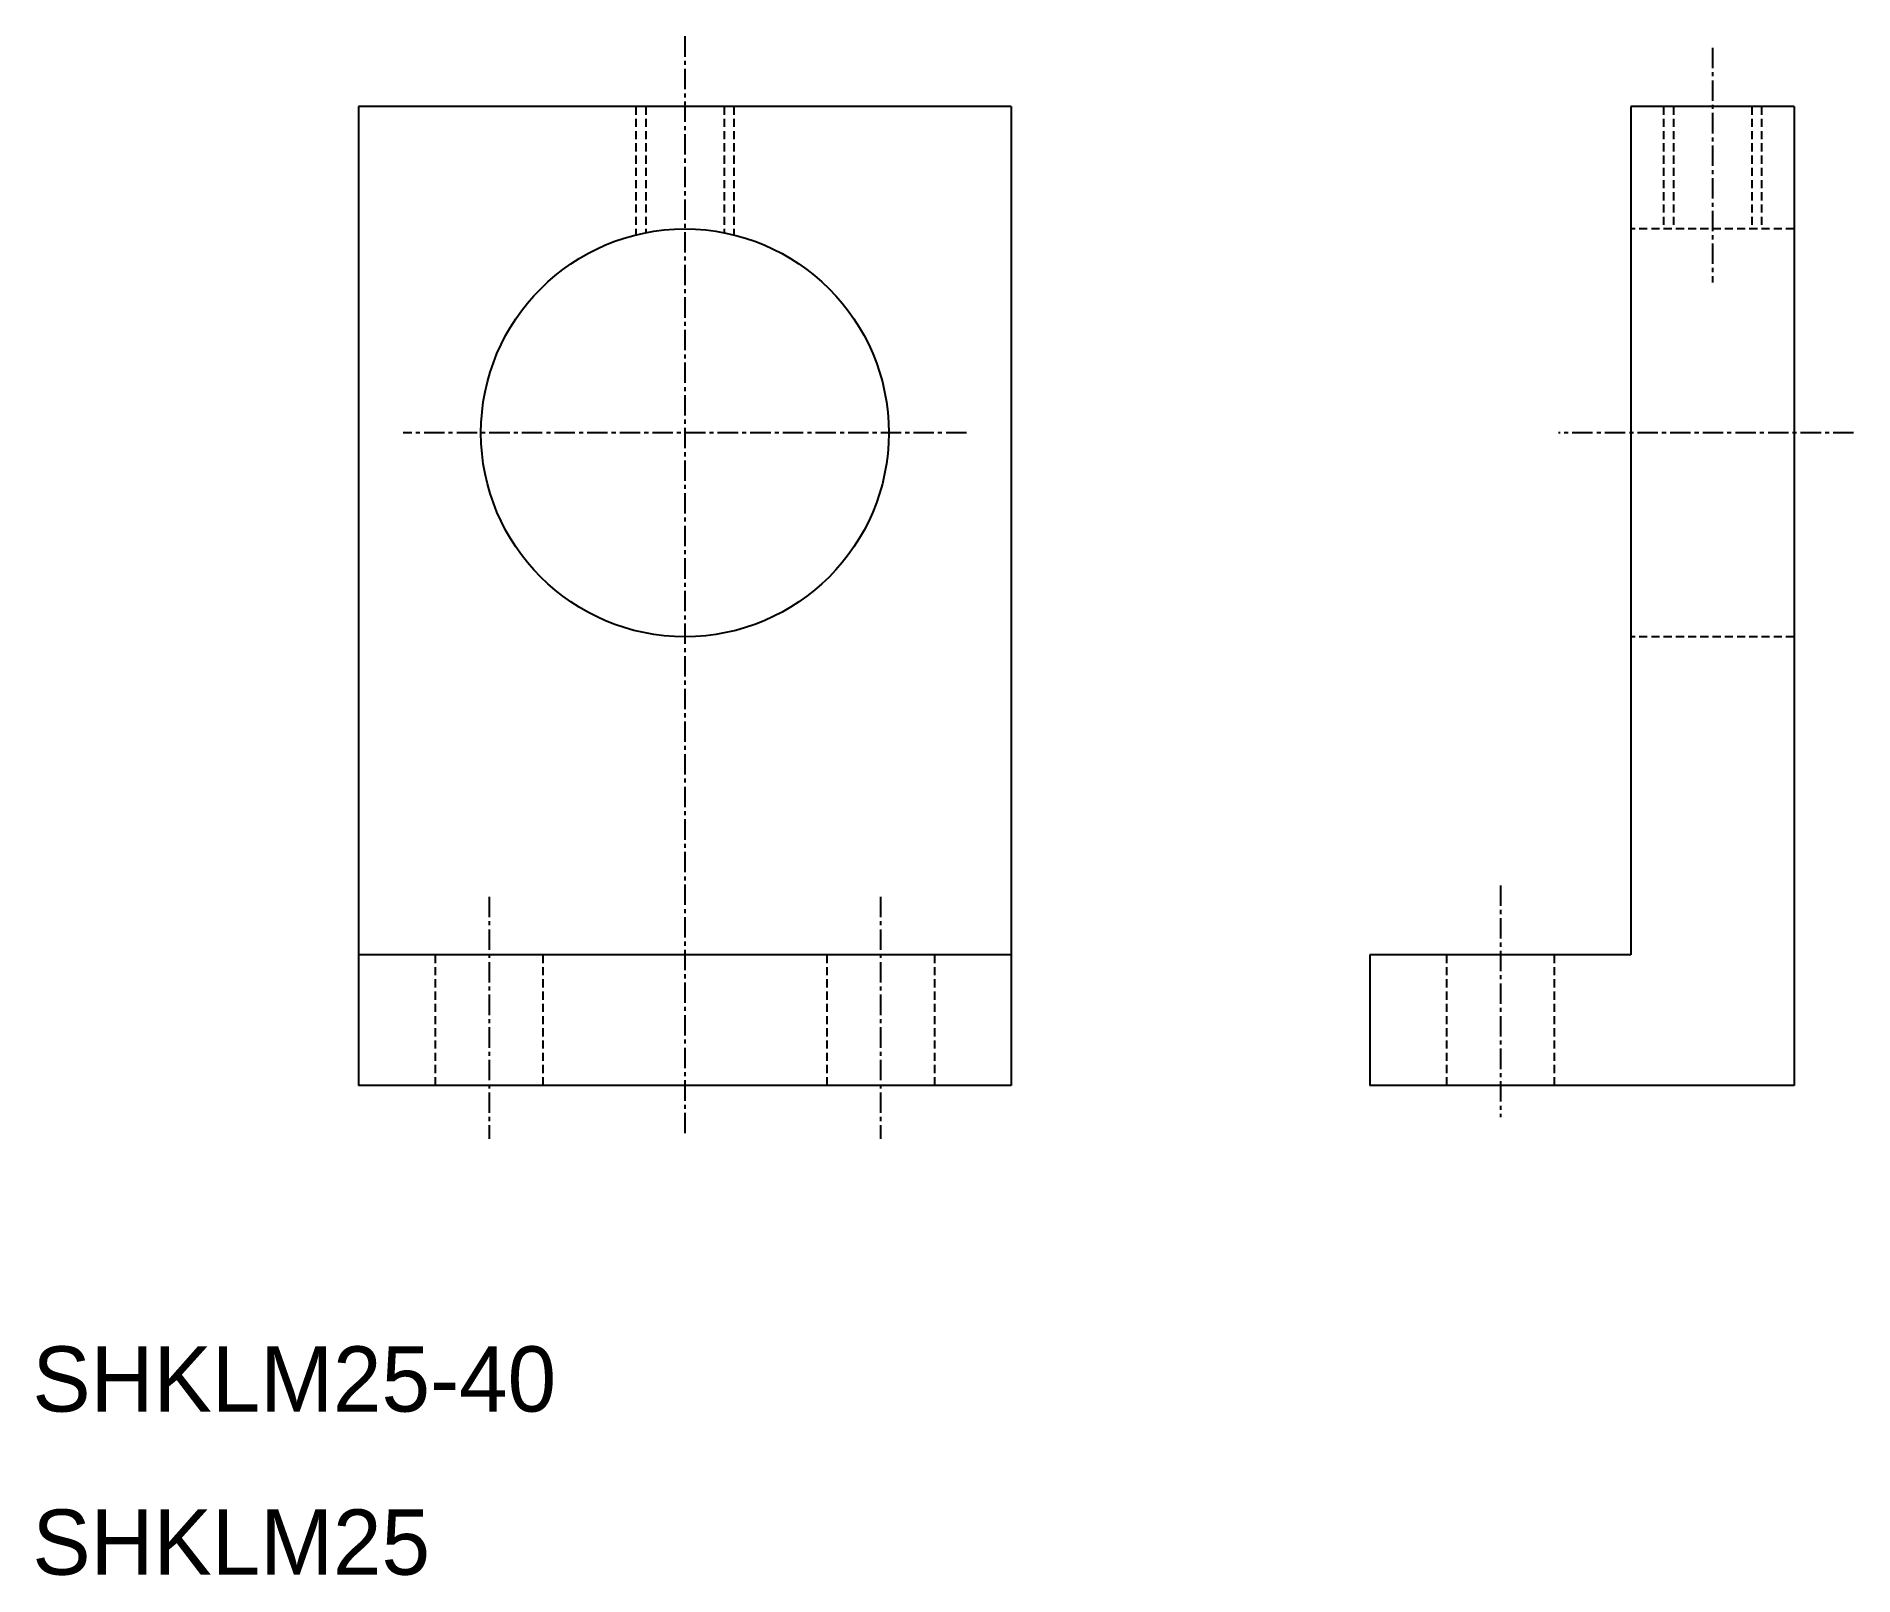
# Model space of a CAD drawing. Extents: x 10 to 122, y 10 to 104.
import ezdxf

# ---------------------------------------------------------------- set-up
doc = ezdxf.new("R2010")
doc.units = 0
doc.linetypes.add('CENTER', pattern=[2, 1.25, -0.25, 0.25, -0.25])
doc.linetypes.add('DASHED', pattern=[0.75, 0.5, -0.25])
doc.layers.get('0').update_dxf_attribs({"linetype": 'CONTINUOUS'})
doc.layers.add('CENTER', color=1, linetype='CENTER')

msp = doc.modelspace()

# ---------------------------------------------------------------- linework, layer by layer
at = {"color": 7, "linetype": 'CONTINUOUS'}
for p, q in [((30, 100), (30, 40)), ((70, 100), (30, 100)), ((70, 100), (70, 40)), ((108, 100), (108, 48)), ((118, 100), (108, 100)), ((118, 100), (118, 40)), ((70, 48), (30, 48)), ((108, 48), (92, 48)), ((92, 48), (92, 40)), ((70, 40), (30, 40)), ((50, 40), (50, 40)), ((60, 40), (60, 40)), ((118, 40), (92, 40))]:
    msp.add_line(p, q, dxfattribs=at)
at = {"color": 3, "linetype": 'DASHED'}
for p, q in [((47, 100), (47, 92.13)), ((47.6, 100), (47.6, 92.27)), ((52.4, 100), (52.4, 92.27)), ((53, 100), (53, 92.13)), ((110, 100), (110, 92.5)), ((110.6, 100), (110.6, 92.5)), ((115.4, 100), (115.4, 92.5)), ((116, 100), (116, 92.5)), ((118, 92.5), (108, 92.5)), ((118, 67.5), (108, 67.5)), ((34.7, 48), (34.7, 40)), ((41.3, 48), (41.3, 40)), ((58.7, 48), (58.7, 40)), ((65.3, 48), (65.3, 40)), ((96.7, 48), (96.7, 40)), ((103.3, 48), (103.3, 40))]:
    msp.add_line(p, q, dxfattribs=at)
at = {"color": 7, "linetype": 'CONTINUOUS'}
msp.add_circle((50, 80), 12.5, dxfattribs=at)
at = {"layer": 'CENTER', "color": 1, "linetype": 'CENTER'}
for p, q in [((50, 104.31), (50, 36.94)), ((113, 103.61), (113, 89.21)), ((67.26, 80), (32.74, 80)), ((121.65, 80), (103.56, 80)), ((38, 51.56), (38, 36.72)), ((62, 51.56), (62, 36.72)), ((100, 52.25), (100, 38.04))]:
    msp.add_line(p, q, dxfattribs=at)

# ---------------------------------------------------------------- texts
at = {"color": 7, "linetype": 'CONTINUOUS'}
for s, p in [('SHKLM25-40', (10, 20)), ('SHKLM25', (10, 10))]:
    msp.add_text(s, height=4, dxfattribs=at).set_placement(p)

doc.saveas('drawing.dxf')
